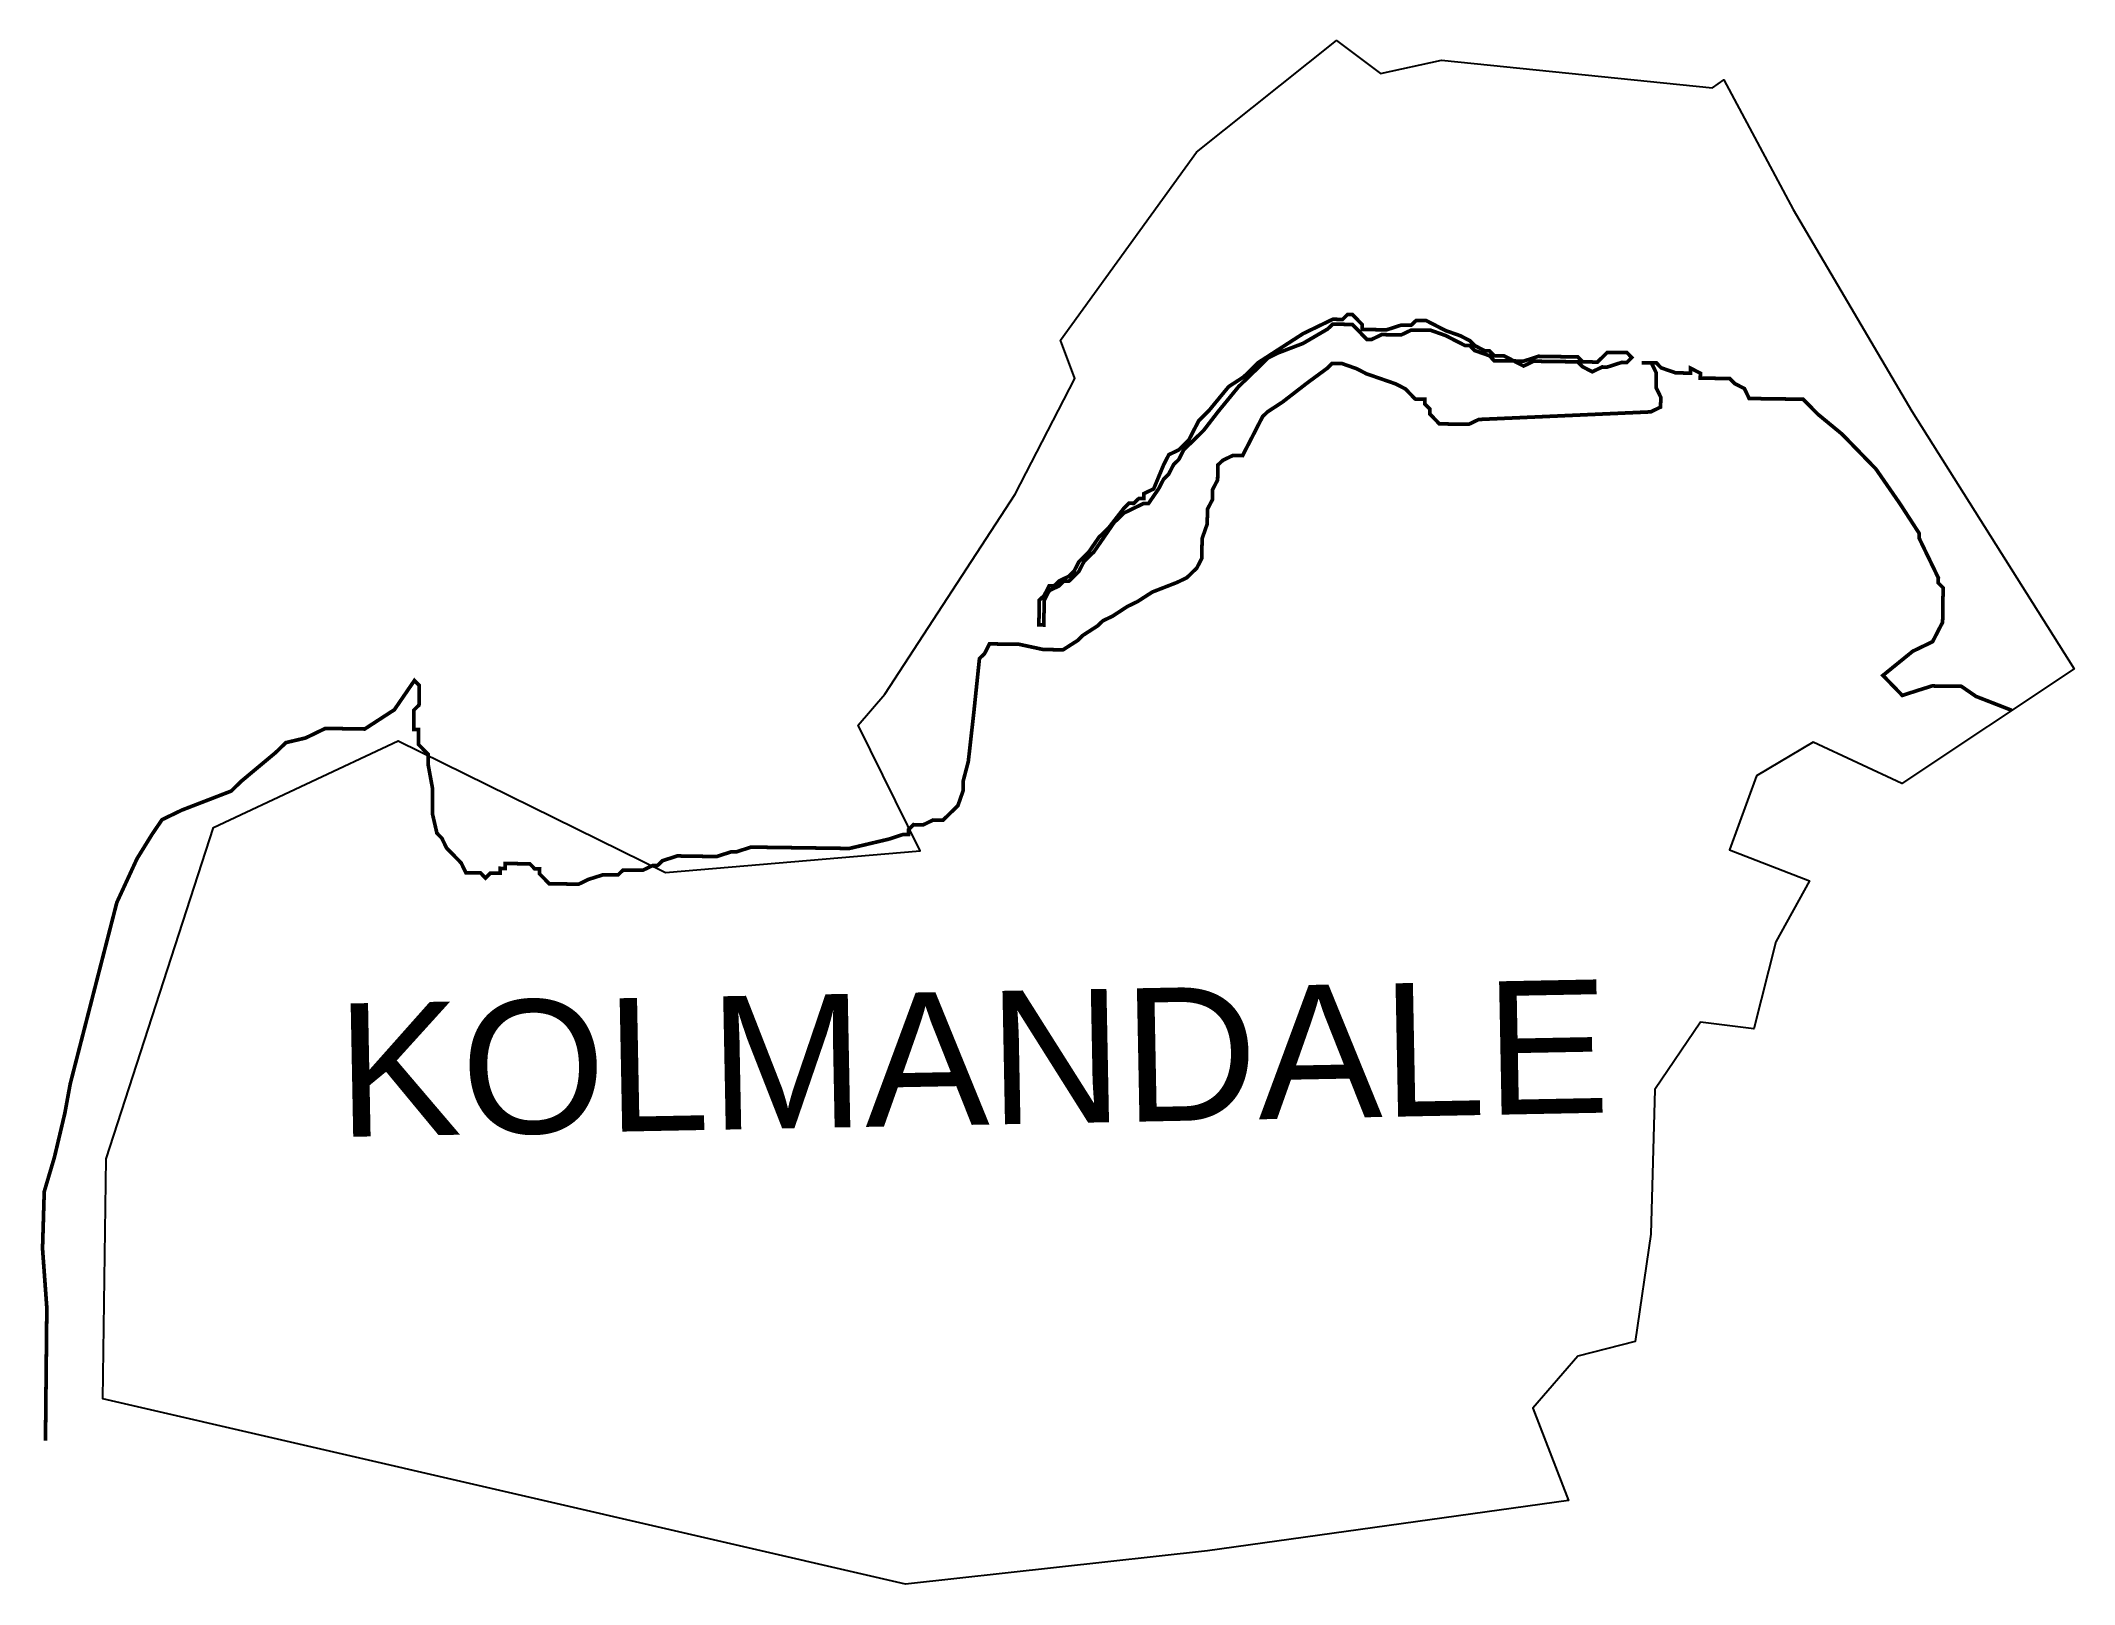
# Model space of a CAD drawing. Header units: metres. Extents: x 278758 to 280417, y 2046466 to 2047724.
import ezdxf

# ---------------------------------------------------------------- set-up
doc = ezdxf.new("R2010")
doc.units = ezdxf.units.M
for name, color, linetype in [('HIGH TIDE LINE', 6, 'Continuous'), ('village', 3, 'Continuous'), ('VILLAGE NAME', 250, 'Continuous')]:
    doc.layers.add(name, color=color, linetype=linetype)
doc.styles.get("Standard").update_dxf_attribs({"font": 'calibri.ttf'})

msp = doc.modelspace()

# ---------------------------------------------------------------- linework, layer by layer
at = {"layer": 'HIGH TIDE LINE', "lineweight": 0, "const_width": 3}
msp.add_lwpolyline([(279572.2, 2047256), (279572.3, 2047268), (279576.4, 2047272), (279580.5, 2047279.9), (279584.5, 2047279.9), (279588.6, 2047283.8), (279596.6, 2047287.7), (279600.7, 2047291.7), (279604.8, 2047299.6), (279612.9, 2047307.6), (279621.1, 2047319.5), (279625.2, 2047323.4), (279629.2, 2047327.4), (279641.5, 2047343.2), (279645.5, 2047347.2), (279649.5, 2047347.1), (279653.6, 2047351.1), (279657.6, 2047351), (279657.6, 2047355), (279665.7, 2047358.9), (279674, 2047378.9), (279678.1, 2047386.8), (279686.2, 2047390.7), (279690.2, 2047394.7), (279694.3, 2047398.6), (279698.4, 2047406.6), (279702.5, 2047414.5), (279710.6, 2047422.5), (279726.9, 2047442.3), (279739, 2047450.1), (279751.2, 2047462), (279787.6, 2047485.5), (279811.8, 2047497.2), (279819.8, 2047497.1), (279823.8, 2047501.1), (279827.8, 2047501), (279831.8, 2047497), (279835.8, 2047492.9), (279835.7, 2047488.9), (279855.7, 2047488.6), (279867.8, 2047492.5), (279875.8, 2047492.4), (279879.9, 2047496.3), (279887.9, 2047496.2), (279903.8, 2047488), (279915.8, 2047483.8), (279923.7, 2047479.7), (279927.7, 2047475.7), (279935.6, 2047471.6), (279939.6, 2047471.5), (279943.6, 2047467.4), (279951.6, 2047467.3), (279959.6, 2047463.2), (279967.6, 2047463.1), (279979.6, 2047467), (280011.7, 2047466.5), (280015.6, 2047462.5), (280027.7, 2047462.3), (280035.8, 2047470.2), (280051.8, 2047470), (280055.7, 2047466), (280051.7, 2047462), (280047.7, 2047462.1), (280035.6, 2047458.2), (280031.6, 2047458.3), (280023.5, 2047454.4), (280015.6, 2047458.5), (280011.6, 2047462.5), (279975.6, 2047463), (279967.5, 2047459.1), (279959.6, 2047463.2), (279943.5, 2047463.4), (279939.6, 2047467.5), (279927.6, 2047471.7), (279923.7, 2047475.7), (279919.7, 2047475.8), (279903.7, 2047484), (279891.8, 2047488.2), (279875.8, 2047488.4), (279867.7, 2047484.5), (279851.7, 2047484.7), (279843.6, 2047480.8), (279839.6, 2047480.8), (279835.6, 2047484.9), (279831.7, 2047489), (279827.7, 2047493), (279811.7, 2047493.2), (279807.7, 2047489.3), (279787.5, 2047477.5), (279767.3, 2047469.8), (279759.3, 2047465.9), (279747.1, 2047454), (279734.9, 2047442.2), (279718.6, 2047422.3), (279706.4, 2047406.5), (279698.3, 2047398.6), (279690.2, 2047390.7), (279686.1, 2047382.7), (279682, 2047378.8), (279677.9, 2047370.8), (279673.8, 2047366.8), (279669.7, 2047358.9), (279661.5, 2047347), (279657.5, 2047347), (279641.4, 2047339.2), (279633.3, 2047331.3), (279616.9, 2047307.5), (279608.8, 2047299.6), (279604.7, 2047291.6), (279596.6, 2047283.7), (279592.6, 2047283.8), (279588.5, 2047279.8), (279580.5, 2047275.9), (279576.4, 2047268), (279576.1, 2047247.9), (279572.1, 2047248)], close=True, dxfattribs=at)
at = {"layer": 'HIGH TIDE LINE', "lineweight": 0}
msp.add_lwpolyline([(278761.7, 2046582.8, 3.01, 3.01, 0), (278762.8, 2046691.2, 3.01, 3.01, 0), (278759.3, 2046739.4, 3.01, 3.01, 0), (278760.7, 2046785.9, 3, 3, 0), (278769, 2046813.9, 3, 3, 0), (278777.5, 2046849.8, 3, 3, 0), (278781.9, 2046873.8, 3, 3, 0), (278819.9, 2047021.6, 3, 3, 0), (278836.4, 2047057.4, 3, 3, 0), (278848.7, 2047077.3, 3, 3, 0), (278856.8, 2047089.2, 3, 3, 0), (278873, 2047097, 3, 3, 0), (278913.2, 2047112.5, 3, 3, 0), (278921.3, 2047120.4, 3, 3, 0), (278949.7, 2047144.1, 3, 3, 0), (278957.8, 2047152, 3, 3, 0), (278973.9, 2047155.8, 3, 3, 0), (278990, 2047163.6, 3, 3, 0), (279022.1, 2047163.1, 3, 3, 0), (279046.3, 2047178.8, 3, 3, 0), (279062.7, 2047202.7, 3, 3, 0), (279066.6, 2047198.6, 3, 3, 0), (279066.4, 2047182.6, 3, 3, 0), (279062.3, 2047178.6, 3, 3, 0), (279062.1, 2047162.6, 3, 3, 0), (279066.1, 2047162.6, 3, 3, 0), (279066, 2047150.5, 3, 3, 0), (279069.9, 2047146.5, 3, 3, 0), (279073.9, 2047142.4, 3, 3, 0), (279073.8, 2047134.4, 3, 3, 0), (279077.5, 2047114.3, 3, 3, 0), (279077.3, 2047094.3, 3, 3, 0), (279081, 2047078.2, 3, 3, 0), (279085, 2047074.1, 3, 3, 0), (279088.9, 2047066.1, 3, 3, 0), (279096.8, 2047058, 3, 3, 0), (279100.8, 2047053.9, 3, 3, 0), (279104.7, 2047045.8, 3, 3, 0), (279116.7, 2047045.7, 3, 3, 0), (279120.6, 2047041.6, 3, 3, 0), (279124.7, 2047045.6, 3, 3, 0), (279132.7, 2047045.5, 3, 3, 0), (279132.7, 2047049.5, 3, 3, 0), (279136.7, 2047049.4, 3, 3, 0), (279136.8, 2047053.4, 3, 3, 0), (279156.8, 2047053.2, 3, 3, 0), (279160.8, 2047049.1, 3, 3, 0), (279164.8, 2047049, 3, 3, 0), (279164.7, 2047045, 3, 3, 0), (279168.7, 2047041, 3, 3, 0), (279172.6, 2047036.9, 3, 3, 0), (279196.7, 2047036.6, 3, 3, 0), (279204.7, 2047040.5, 3, 3, 0), (279216.8, 2047044.3, 3, 3, 0), (279228.8, 2047044.2, 3, 3, 0), (279232.9, 2047048.1, 3, 3, 0), (279248.9, 2047047.9, 3, 3, 0), (279257, 2047051.8, 3, 3, 0), (279261, 2047051.8, 3, 3, 0), (279265, 2047055.7, 3, 3, 0), (279277.1, 2047059.6, 3, 3, 0), (279309.2, 2047059.1, 3, 3, 0), (279321.2, 2047063, 3, 3, 0), (279325.2, 2047062.9, 3, 3, 0), (279337.3, 2047066.8, 3, 3, 0), (279417.4, 2047065.7, 3, 3, 0), (279433.5, 2047069.5, 3, 3, 0), (279449.6, 2047073.3, 3, 3, 0), (279461.6, 2047077.2, 3, 3, 0), (279465.6, 2047077.1, 3, 3, 0), (279465.7, 2047081.1, 3, 3, 0), (279469.8, 2047085.1, 3, 3, 0), (279477.8, 2047085, 3, 3, 0), (279485.8, 2047088.9, 3, 3, 0), (279493.8, 2047088.7, 3, 3, 0), (279497.9, 2047092.7, 3, 3, 0), (279502, 2047096.7, 3, 3, 0), (279506, 2047100.6, 3, 3, 0), (279510.2, 2047112.6, 3, 3, 0), (279510.3, 2047120.6, 3, 3, 0), (279514.5, 2047136.6, 3, 3, 0), (279519, 2047176.6, 3, 3, 0), (279523.6, 2047220.6, 3, 3, 0), (279527.7, 2047224.5, 3, 3, 0), (279531.8, 2047232.5, 3, 3, 0), (279555.8, 2047232.2, 3, 3, 0), (279575.8, 2047227.9, 3, 3, 0), (279591.8, 2047227.7, 3, 3, 0), (279604, 2047235.5, 3, 3, 0), (279608, 2047239.5, 3, 3, 0), (279620.1, 2047247.3, 3, 3, 0), (279624.2, 2047251.3, 3, 3, 0), (279632.3, 2047255.2, 3, 3, 0), (279644.4, 2047263.1, 3, 3, 0), (279652.5, 2047267, 3, 3, 0), (279664.6, 2047274.8, 3, 3, 0), (279684.7, 2047282.6, 3, 3, 0), (279692.8, 2047286.5, 3, 3, 0), (279696.8, 2047290.4, 3, 3, 0), (279700.9, 2047294.4, 3, 3, 0), (279705, 2047302.3, 3, 3, 0), (279705.2, 2047318.3, 3, 3, 0), (279709.4, 2047330.3, 3, 3, 0), (279709.6, 2047342.3, 3, 3, 0), (279713.7, 2047350.3, 3, 3, 0), (279713.8, 2047358.3, 3, 3, 0), (279717.9, 2047366.3, 3, 3, 0), (279718, 2047378.3, 3, 3, 0), (279722.1, 2047382.2, 3, 3, 0), (279730.2, 2047386.1, 3, 3, 0), (279738.2, 2047386, 3, 3, 0), (279746.4, 2047401.9, 3, 3, 0), (279750.5, 2047409.9, 3, 3, 0), (279754.6, 2047417.9, 3, 3, 0), (279758.7, 2047421.8, 3, 3, 0), (279770.8, 2047429.7, 3, 3, 0), (279791.1, 2047445.4, 3, 3, 0), (279807.2, 2047457.2, 3, 3, 0), (279811.3, 2047461.2, 3, 3, 0), (279819.3, 2047461.1, 3, 3, 0), (279831.3, 2047456.9, 3, 3, 0), (279839.2, 2047452.8, 3, 3, 0), (279863.2, 2047444.5, 3, 3, 0), (279871.1, 2047440.4, 3, 3, 0), (279879, 2047432.2, 3, 3, 0), (279887, 2047432.1, 3, 3, 0), (279887, 2047428.1, 3, 3, 0), (279890.9, 2047424.1, 3, 3, 0), (279890.9, 2047420.1, 3, 3, 0), (279898.8, 2047411.9, 3, 3, 0), (279922.8, 2047411.6, 3, 3, 0), (279930.9, 2047415.5, 3, 3, 0), (280071.2, 2047421.7, 3, 3, 0), (280079.2, 2047425.6, 3, 3, 0), (280079.4, 2047433.6, 3, 3, 0), (280075.5, 2047441.6, 3, 3, 0), (280075.6, 2047453.7, 3, 3, 0), (280071.7, 2047461.7, 3, 3, 0), (280063.7, 2047461.8, 3, 3, 0), (280075.7, 2047461.7, 3, 3, 0), (280079.7, 2047457.6, 3, 3, 0), (280091.6, 2047453.5, 3, 3, 0), (280103.7, 2047453.3, 3, 3, 0), (280103.7, 2047457.3, 3, 3, 0), (280111.7, 2047453.2, 3, 3, 0), (280111.6, 2047449.2, 3, 3, 0), (280135.6, 2047448.9, 3, 3, 0), (280139.6, 2047444.8, 3, 3, 0), (280147.6, 2047440.7, 3, 3, 0), (280151.5, 2047432.6, 3, 3, 0), (280195.5, 2047432, 3, 3, 0), (280207.4, 2047419.9, 3, 3, 0), (280227.2, 2047403.6, 3, 3, 0), (280254.9, 2047375.1, 3, 3, 0), (280274.5, 2047346.8, 3, 3, 0), (280290.2, 2047322.6, 3, 3, 0), (280290.2, 2047318.6, 3, 3, 0), (280294.1, 2047310.5, 3, 3, 0), (280301.9, 2047294.4, 3, 3, 0), (280305.8, 2047286.3, 3, 3, 0), (280305.7, 2047282.3, 3, 3, 0), (280309.7, 2047278.3, 3, 3, 0), (280309.3, 2047250.2, 3, 3, 0), (280301.1, 2047234.3, 3, 3, 0), (280284.9, 2047226.5, 3, 3, 0), (280260.6, 2047206.8, 3, 3, 0), (280276.4, 2047190.5, 3, 3, 0), (280288.5, 2047194.4, 3, 3, 0), (280300.6, 2047198.2, 3, 3, 0), (280324.6, 2047197.9, 3, 3, 0), (280336.5, 2047189.7, 3, 3, 0), (280365.8, 2047178.3, 3, 3, 0)], format="xyseb", dxfattribs=at)
at = {"layer": 'village', "color": 3}
msp.add_polyline3d([(278811.1, 2046812.7, 0), (278898.8, 2047082.8, 0), (279049.4, 2047153.4, 0), (279267.6, 2047046, 0), (279475.1, 2047063.7, 0), (279424.6, 2047166.1, 0), (279446.3, 2047191.5, 0), (279552.7, 2047354.6, 0), (279601.3, 2047448.9, 0), (279589.7, 2047480.2, 0), (279700.7, 2047633.5, 0), (279814.8, 2047724.4, 0), (279850.7, 2047697.6, 0), (279900.6, 2047708.6, 0), (280121.7, 2047685.9, 0), (280130.7, 2047692.5, 0), (280187.3, 2047586.7, 0), (280284.3, 2047422.2, 0), (280416.7, 2047212.2, 0), (280275.9, 2047118.6, 0), (280203.6, 2047152.3, 0), (280157.5, 2047125, 0), (280135.5, 2047064.5, 0), (280200.7, 2047039.2, 0), (280173.3, 2046989.6, 0), (280155.3, 2046918.6, 0), (280111.9, 2046924.1, 0), (280074.5, 2046869.1, 0), (280071.2, 2046751.1, 0), (280058.6, 2046663.6, 0), (280011.8, 2046651.6, 0), (279974.9, 2046609.4, 0), (280004, 2046533.9, 0), (279709.6, 2046493, 0), (279463.4, 2046465.7, 0), (278808.5, 2046616.8, 0)], close=True, dxfattribs=at)

# ---------------------------------------------------------------- texts
at = {"layer": 'VILLAGE NAME', "insert": (278998.2, 2046939.1), "char_height": 108.748, "attachment_point": 1, "rotation": 1.1028}
msp.add_mtext_dynamic_manual_height_columns('{\\fArial|b0|i0|c0|p34;KOLMANDALE}', width=726.929, gutter_width=543.7, heights=[0], dxfattribs=at)

doc.saveas('drawing.dxf')
